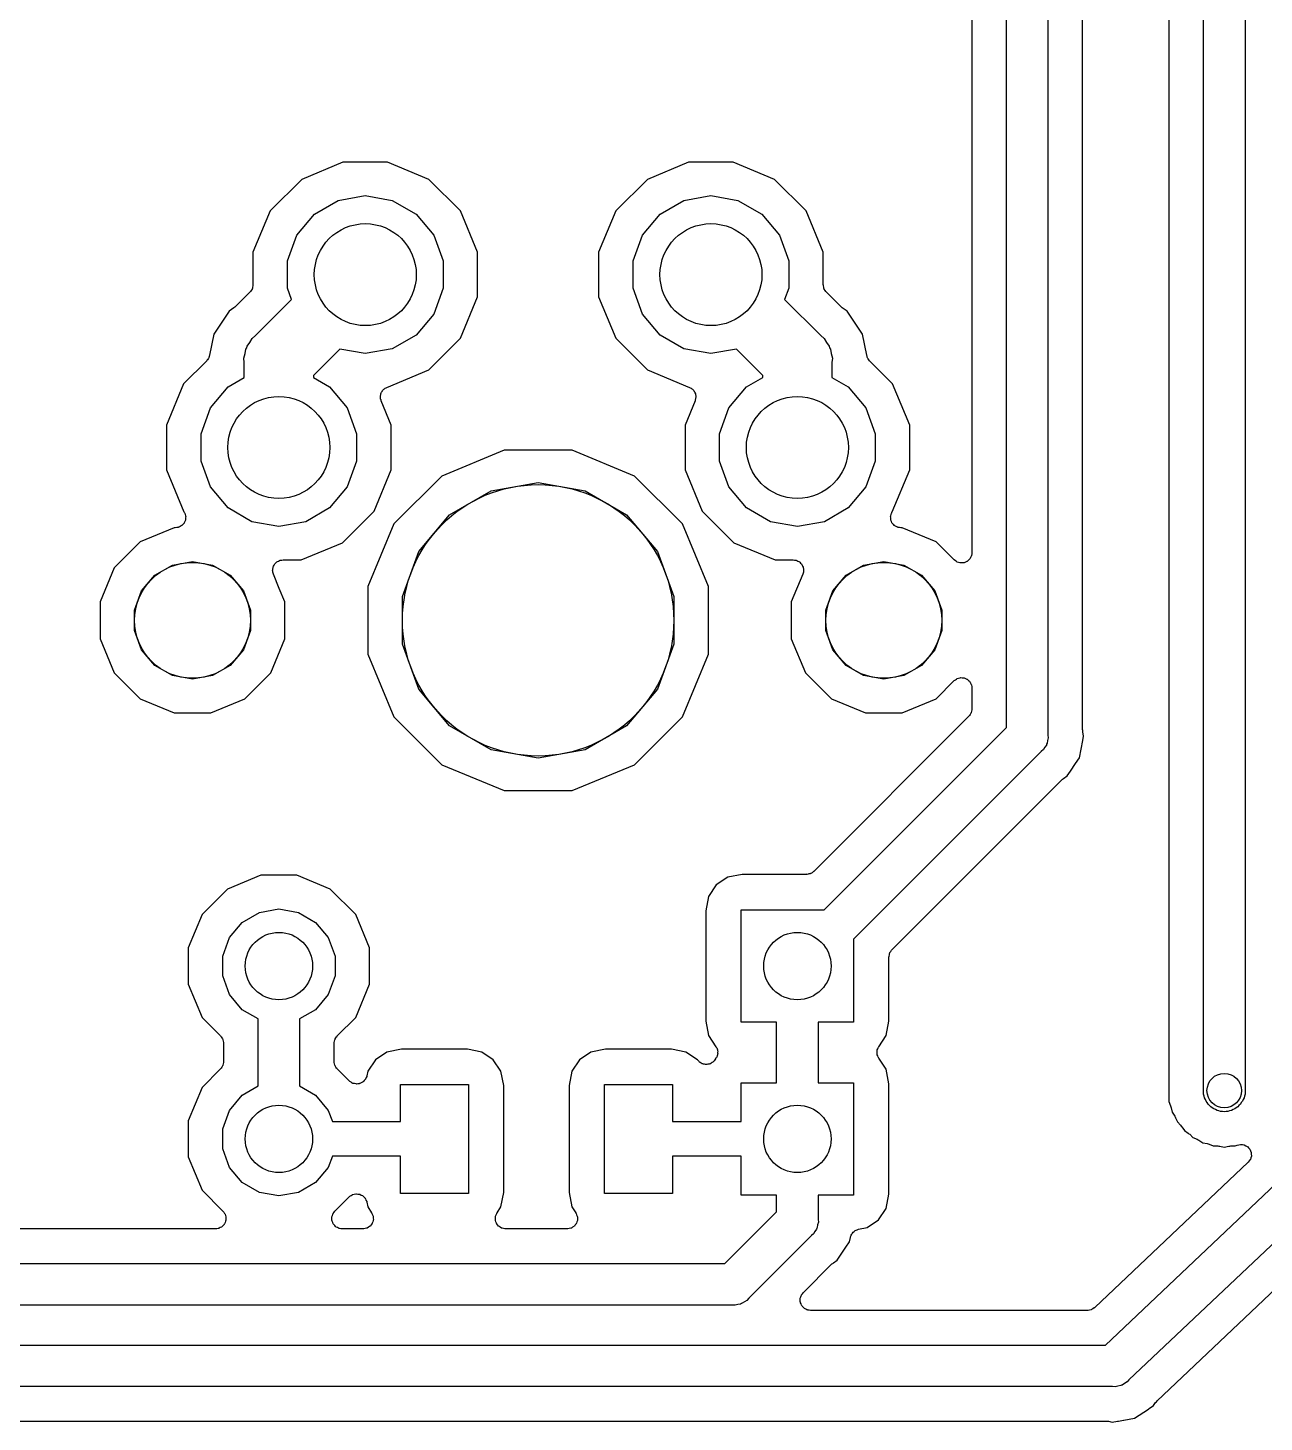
# Model space of a CAD drawing. Extents: x 24 to 196, y -189 to -31.
# Drawn here: x 141.09 to 159.26, y -151.81 to -131.32 of the extents above; entities that cross this region are included whole.
import ezdxf

# ---------------------------------------------------------------- set-up
doc = ezdxf.new("R2010")
doc.units = 0
doc.header["$MEASUREMENT"] = 0
doc.layers.add('BLACK', color=7, linetype='CONTINUOUS')

msp = doc.modelspace()

# ---------------------------------------------------------------- linework, layer by layer
at = {"layer": 'BLACK', "linetype": 'CONTINUOUS'}
for p, q in [((158.369, -146.885), (158.369, -59.1699)), ((157.861, -59.2517), (157.861, -146.747)), ((158.979, -59.2829), (158.979, -146.993)), ((156.083, -122.748), (156.083, -141.716)), ((156.591, -141.634), (156.591, -122.802)), ((155.473, -141.603), (155.473, -123.443)), ((154.965, -125.038), (154.965, -139.033)), ((145.722, -133.297), (145.115, -133.548)), ((146.378, -133.297), (145.722, -133.297)), ((146.985, -133.548), (146.378, -133.297)), ((150.802, -133.297), (150.195, -133.548)), ((151.458, -133.297), (150.802, -133.297)), ((152.065, -133.548), (151.458, -133.297)), ((145.115, -133.548), (144.65, -134.012)), ((147.45, -134.012), (146.985, -133.548)), ((150.195, -133.548), (149.73, -134.012)), ((152.53, -134.012), (152.065, -133.548)), ((145.653, -133.857), (146.05, -133.787)), ((146.05, -133.787), (146.447, -133.857)), ((150.733, -133.857), (151.13, -133.787)), ((151.13, -133.787), (151.527, -133.857)), ((145.304, -134.059), (145.653, -133.857)), ((146.447, -133.857), (146.796, -134.059)), ((150.384, -134.059), (150.733, -133.857)), ((151.527, -133.857), (151.876, -134.059)), ((144.65, -134.012), (144.399, -134.619)), ((145.045, -134.367), (145.304, -134.059)), ((146.796, -134.059), (147.055, -134.367)), ((147.701, -134.619), (147.45, -134.012)), ((149.73, -134.012), (149.479, -134.619)), ((150.125, -134.367), (150.384, -134.059)), ((151.876, -134.059), (152.135, -134.367)), ((152.781, -134.619), (152.53, -134.012)), ((144.907, -134.746), (145.045, -134.367)), ((147.055, -134.367), (147.193, -134.746)), ((149.987, -134.746), (150.125, -134.367)), ((152.135, -134.367), (152.273, -134.746)), ((144.399, -134.619), (144.399, -135.099)), ((144.907, -135.149), (144.907, -134.746)), ((147.193, -134.746), (147.193, -135.149)), ((147.701, -135.276), (147.701, -134.619)), ((149.479, -134.619), (149.479, -135.276)), ((149.987, -135.149), (149.987, -134.746)), ((152.273, -134.746), (152.273, -135.149)), ((152.781, -135.099), (152.781, -134.619)), ((144.354, -135.206), (144.143, -135.418)), ((144.358, -135.201), (144.354, -135.206)), ((144.363, -135.197), (144.358, -135.201)), ((144.373, -135.179), (144.363, -135.197)), ((144.385, -135.163), (144.373, -135.179)), ((144.386, -135.157), (144.385, -135.163)), ((144.39, -135.151), (144.386, -135.157)), ((144.393, -135.131), (144.39, -135.151)), ((144.398, -135.112), (144.393, -135.131)), ((144.399, -135.099), (144.398, -135.105)), ((144.398, -135.105), (144.398, -135.112)), ((144.967, -135.313), (144.907, -135.149)), ((147.193, -135.149), (147.055, -135.528)), ((150.125, -135.528), (149.987, -135.149)), ((152.273, -135.149), (152.213, -135.313)), ((152.782, -135.105), (152.781, -135.099)), ((152.782, -135.112), (152.782, -135.105)), ((152.787, -135.131), (152.782, -135.112)), ((152.79, -135.151), (152.787, -135.131)), ((152.794, -135.157), (152.79, -135.151)), ((152.795, -135.163), (152.794, -135.157)), ((152.807, -135.179), (152.795, -135.163)), ((152.817, -135.197), (152.807, -135.179)), ((152.822, -135.201), (152.817, -135.197)), ((152.826, -135.206), (152.822, -135.201)), ((153.037, -135.418), (152.826, -135.206)), ((144.131, -135.426), (144.12, -135.437)), ((144.143, -135.418), (144.131, -135.426)), ((144.436, -135.843), (144.967, -135.313)), ((147.45, -135.883), (147.701, -135.276)), ((149.479, -135.276), (149.73, -135.883)), ((152.213, -135.313), (152.744, -135.843)), ((153.049, -135.426), (153.037, -135.418)), ((153.06, -135.437), (153.049, -135.426)), ((144.048, -135.485), (143.823, -135.821)), ((144.12, -135.437), (144.048, -135.485)), ((147.055, -135.528), (146.796, -135.837)), ((150.384, -135.837), (150.125, -135.528)), ((153.132, -135.485), (153.06, -135.437)), ((153.357, -135.821), (153.132, -135.485)), ((143.823, -135.821), (143.761, -136.132)), ((153.419, -136.132), (153.357, -135.821)), ((144.284, -136.108), (144.295, -136.041)), ((144.295, -136.041), (144.307, -136.022)), ((144.307, -136.022), (144.312, -136)), ((144.312, -136), (144.351, -135.944)), ((144.351, -135.944), (144.385, -135.886)), ((144.385, -135.886), (144.436, -135.843)), ((146.447, -136.038), (146.05, -136.108)), ((146.796, -135.837), (146.447, -136.038)), ((146.985, -136.347), (147.45, -135.883)), ((149.73, -135.883), (150.195, -136.347)), ((150.733, -136.038), (150.384, -135.837)), ((151.13, -136.108), (150.733, -136.038)), ((152.744, -135.843), (152.795, -135.886)), ((152.795, -135.886), (152.829, -135.944)), ((152.829, -135.944), (152.868, -136)), ((152.868, -136), (152.873, -136.022)), ((152.873, -136.022), (152.885, -136.041)), ((152.885, -136.041), (152.896, -136.108)), ((143.719, -136.214), (143.38, -136.552)), ((143.728, -136.201), (143.719, -136.214)), ((143.729, -136.199), (143.728, -136.201)), ((143.728, -136.201), (143.728, -136.201)), ((143.741, -136.185), (143.729, -136.199)), ((143.744, -136.178), (143.741, -136.185)), ((143.749, -136.171), (143.744, -136.178)), ((143.752, -136.16), (143.749, -136.171)), ((143.755, -136.155), (143.752, -136.16)), ((143.756, -136.147), (143.755, -136.155)), ((143.76, -136.136), (143.756, -136.147)), ((143.761, -136.132), (143.76, -136.136)), ((144.266, -136.173), (144.284, -136.108)), ((144.272, -136.24), (144.266, -136.173)), ((144.272, -136.461), (144.272, -136.24)), ((145.674, -136.042), (145.288, -136.428)), ((146.05, -136.108), (145.674, -136.042)), ((151.506, -136.042), (151.13, -136.108)), ((151.892, -136.428), (151.506, -136.042)), ((152.896, -136.108), (152.914, -136.173)), ((152.914, -136.173), (152.908, -136.24)), ((152.908, -136.24), (152.908, -136.461)), ((153.42, -136.136), (153.419, -136.132)), ((153.424, -136.147), (153.42, -136.136)), ((153.425, -136.155), (153.424, -136.147)), ((153.428, -136.16), (153.425, -136.155)), ((153.431, -136.171), (153.428, -136.16)), ((153.436, -136.178), (153.431, -136.171)), ((153.439, -136.185), (153.436, -136.178)), ((153.451, -136.199), (153.439, -136.185)), ((153.452, -136.201), (153.451, -136.199)), ((153.461, -136.214), (153.452, -136.201)), ((153.452, -136.201), (153.452, -136.201)), ((153.8, -136.552), (153.461, -136.214)), ((145.288, -136.428), (145.288, -136.461)), ((146.366, -136.604), (146.985, -136.347)), ((150.195, -136.347), (150.814, -136.604)), ((151.892, -136.461), (151.892, -136.428)), ((143.38, -136.552), (143.129, -137.159)), ((143.775, -136.907), (144.034, -136.599)), ((144.034, -136.599), (144.272, -136.461)), ((145.288, -136.461), (145.526, -136.599)), ((145.526, -136.599), (145.785, -136.907)), ((146.297, -136.664), (146.303, -136.652)), ((146.303, -136.652), (146.313, -136.643)), ((146.313, -136.643), (146.321, -136.632)), ((146.321, -136.632), (146.333, -136.625)), ((146.333, -136.625), (146.342, -136.616)), ((146.342, -136.616), (146.355, -136.611)), ((146.355, -136.611), (146.366, -136.604)), ((150.814, -136.604), (150.825, -136.611)), ((150.825, -136.611), (150.838, -136.616)), ((150.838, -136.616), (150.847, -136.625)), ((150.847, -136.625), (150.859, -136.632)), ((150.859, -136.632), (150.867, -136.643)), ((150.867, -136.643), (150.877, -136.652)), ((150.877, -136.652), (150.883, -136.664)), ((151.395, -136.907), (151.654, -136.599)), ((151.654, -136.599), (151.892, -136.461)), ((152.908, -136.461), (153.146, -136.599)), ((153.146, -136.599), (153.405, -136.907)), ((154.051, -137.159), (153.8, -136.552)), ((146.272, -136.751), (146.274, -136.738)), ((146.275, -136.764), (146.272, -136.751)), ((146.273, -136.725), (146.277, -136.712)), ((146.274, -136.738), (146.273, -136.725)), ((146.275, -136.778), (146.275, -136.764)), ((146.281, -136.79), (146.275, -136.778)), ((146.277, -136.712), (146.279, -136.699)), ((146.279, -136.699), (146.285, -136.687)), ((146.283, -136.803), (146.281, -136.79)), ((146.431, -137.159), (146.283, -136.803)), ((146.285, -136.687), (146.289, -136.674)), ((146.289, -136.674), (146.297, -136.664)), ((150.897, -136.803), (150.749, -137.159)), ((150.883, -136.664), (150.891, -136.674)), ((150.891, -136.674), (150.895, -136.687)), ((150.895, -136.687), (150.901, -136.699)), ((150.899, -136.79), (150.897, -136.803)), ((150.905, -136.778), (150.899, -136.79)), ((150.901, -136.699), (150.903, -136.712)), ((150.903, -136.712), (150.907, -136.725)), ((150.908, -136.751), (150.905, -136.764)), ((150.905, -136.764), (150.905, -136.778)), ((150.907, -136.725), (150.906, -136.738)), ((150.906, -136.738), (150.908, -136.751)), ((143.637, -137.286), (143.775, -136.907)), ((145.785, -136.907), (145.923, -137.286)), ((151.257, -137.286), (151.395, -136.907)), ((153.405, -136.907), (153.543, -137.286)), ((143.129, -137.159), (143.129, -137.816)), ((146.431, -137.816), (146.431, -137.159)), ((150.749, -137.159), (150.749, -137.816)), ((154.051, -137.816), (154.051, -137.159)), ((143.637, -137.689), (143.637, -137.286)), ((145.923, -137.286), (145.923, -137.689)), ((151.257, -137.689), (151.257, -137.286)), ((153.543, -137.286), (153.543, -137.689)), ((148.092, -137.526), (147.173, -137.907)), ((149.088, -137.526), (148.092, -137.526)), ((150.007, -137.907), (149.088, -137.526)), ((143.129, -137.816), (143.385, -138.434)), ((143.775, -138.068), (143.637, -137.689)), ((145.923, -137.689), (145.785, -138.068)), ((146.18, -138.423), (146.431, -137.816)), ((150.749, -137.816), (151, -138.423)), ((151.395, -138.068), (151.257, -137.689)), ((153.543, -137.689), (153.405, -138.068)), ((153.795, -138.434), (154.051, -137.816)), ((144.034, -138.377), (143.775, -138.068)), ((145.785, -138.068), (145.526, -138.377)), ((147.173, -137.907), (146.469, -138.61)), ((147.898, -138.125), (148.59, -138.003)), ((148.59, -138.003), (149.282, -138.125)), ((150.711, -138.61), (150.007, -137.907)), ((151.654, -138.377), (151.395, -138.068)), ((153.405, -138.068), (153.146, -138.377)), ((147.289, -138.477), (147.898, -138.125)), ((149.282, -138.125), (149.891, -138.477)), ((143.385, -138.434), (143.39, -138.44)), ((143.39, -138.44), (143.393, -138.446)), ((143.393, -138.446), (143.396, -138.452)), ((143.396, -138.452), (143.402, -138.471)), ((143.402, -138.471), (143.408, -138.49)), ((143.408, -138.49), (143.408, -138.497)), ((143.408, -138.497), (143.41, -138.503)), ((144.383, -138.578), (144.034, -138.377)), ((145.526, -138.377), (145.177, -138.578)), ((145.715, -138.887), (146.18, -138.423)), ((146.837, -139.015), (147.289, -138.477)), ((149.891, -138.477), (150.343, -139.015)), ((151, -138.423), (151.465, -138.887)), ((152.003, -138.578), (151.654, -138.377)), ((153.146, -138.377), (152.797, -138.578)), ((153.77, -138.503), (153.772, -138.497)), ((153.772, -138.49), (153.778, -138.471)), ((153.772, -138.497), (153.772, -138.49)), ((153.778, -138.471), (153.784, -138.452)), ((153.784, -138.452), (153.787, -138.446)), ((153.787, -138.446), (153.79, -138.44)), ((153.79, -138.44), (153.795, -138.434)), ((143.24, -138.669), (142.74, -138.876)), ((143.258, -138.669), (143.24, -138.669)), ((143.278, -138.665), (143.258, -138.669)), ((143.298, -138.664), (143.278, -138.665)), ((143.304, -138.661), (143.298, -138.664)), ((143.31, -138.66), (143.304, -138.661)), ((143.328, -138.65), (143.31, -138.66)), ((143.346, -138.641), (143.328, -138.65)), ((143.35, -138.636), (143.346, -138.641)), ((143.356, -138.633), (143.35, -138.636)), ((143.369, -138.618), (143.356, -138.633)), ((143.383, -138.604), (143.369, -138.618)), ((143.386, -138.598), (143.383, -138.604)), ((143.39, -138.593), (143.386, -138.598)), ((143.397, -138.574), (143.39, -138.593)), ((143.406, -138.556), (143.397, -138.574)), ((143.408, -138.543), (143.406, -138.549)), ((143.406, -138.549), (143.406, -138.556)), ((143.41, -138.503), (143.408, -138.523)), ((143.408, -138.523), (143.408, -138.543)), ((144.78, -138.648), (144.383, -138.578)), ((145.177, -138.578), (144.78, -138.648)), ((146.469, -138.61), (146.088, -139.53)), ((151.092, -139.53), (150.711, -138.61)), ((152.4, -138.648), (152.003, -138.578)), ((152.797, -138.578), (152.4, -138.648)), ((153.772, -138.523), (153.77, -138.503)), ((153.772, -138.543), (153.772, -138.523)), ((153.774, -138.549), (153.772, -138.543)), ((153.774, -138.556), (153.774, -138.549)), ((153.783, -138.574), (153.774, -138.556)), ((153.79, -138.593), (153.783, -138.574)), ((153.794, -138.598), (153.79, -138.593)), ((153.797, -138.604), (153.794, -138.598)), ((153.811, -138.618), (153.797, -138.604)), ((153.824, -138.633), (153.811, -138.618)), ((153.83, -138.636), (153.824, -138.633)), ((153.834, -138.641), (153.83, -138.636)), ((153.852, -138.65), (153.834, -138.641)), ((153.87, -138.66), (153.852, -138.65)), ((153.876, -138.661), (153.87, -138.66)), ((153.882, -138.664), (153.876, -138.661)), ((153.902, -138.665), (153.882, -138.664)), ((153.922, -138.669), (153.902, -138.665)), ((153.94, -138.669), (153.922, -138.669)), ((154.44, -138.876), (153.94, -138.669)), ((142.74, -138.876), (142.358, -139.258)), ((145.108, -139.139), (145.715, -138.887)), ((151.465, -138.887), (152.072, -139.139)), ((154.705, -139.141), (154.44, -138.876)), ((146.596, -139.676), (146.837, -139.015)), ((150.343, -139.015), (150.584, -139.676)), ((154.946, -139.103), (154.938, -139.121)), ((154.956, -139.085), (154.946, -139.103)), ((154.957, -139.079), (154.956, -139.085)), ((154.96, -139.073), (154.957, -139.079)), ((154.962, -139.053), (154.96, -139.073)), ((154.965, -139.033), (154.962, -139.053)), ((142.358, -139.258), (142.151, -139.757)), ((142.955, -139.366), (143.214, -139.216)), ((143.214, -139.216), (143.51, -139.164)), ((143.51, -139.164), (143.806, -139.216)), ((143.806, -139.216), (144.065, -139.366)), ((144.688, -139.298), (144.691, -139.281)), ((144.691, -139.307), (144.688, -139.298)), ((144.691, -139.265), (144.694, -139.255)), ((144.691, -139.281), (144.691, -139.265)), ((144.691, -139.318), (144.691, -139.307)), ((144.696, -139.333), (144.691, -139.318)), ((144.694, -139.255), (144.695, -139.245)), ((144.695, -139.245), (144.703, -139.23)), ((144.703, -139.23), (144.709, -139.215)), ((144.709, -139.215), (144.715, -139.207)), ((144.715, -139.207), (144.72, -139.198)), ((144.72, -139.198), (144.732, -139.187)), ((144.732, -139.187), (144.743, -139.174)), ((144.743, -139.174), (144.751, -139.169)), ((144.751, -139.169), (144.759, -139.163)), ((144.759, -139.163), (144.774, -139.156)), ((144.774, -139.156), (144.789, -139.148)), ((144.789, -139.148), (144.798, -139.146)), ((144.798, -139.146), (144.808, -139.142)), ((144.808, -139.142), (144.824, -139.142)), ((144.824, -139.142), (144.841, -139.139)), ((144.841, -139.139), (145.108, -139.139)), ((152.072, -139.139), (152.339, -139.139)), ((152.339, -139.139), (152.356, -139.142)), ((152.356, -139.142), (152.372, -139.142)), ((152.372, -139.142), (152.382, -139.146)), ((152.382, -139.146), (152.391, -139.148)), ((152.391, -139.148), (152.406, -139.156)), ((152.406, -139.156), (152.421, -139.163)), ((152.421, -139.163), (152.429, -139.169)), ((152.429, -139.169), (152.437, -139.174)), ((152.437, -139.174), (152.448, -139.187)), ((152.448, -139.187), (152.46, -139.198)), ((152.46, -139.198), (152.465, -139.207)), ((152.465, -139.207), (152.471, -139.215)), ((152.471, -139.215), (152.477, -139.23)), ((152.477, -139.23), (152.485, -139.245)), ((152.489, -139.318), (152.484, -139.333)), ((152.485, -139.245), (152.486, -139.255)), ((152.486, -139.255), (152.489, -139.265)), ((152.489, -139.265), (152.489, -139.281)), ((152.489, -139.281), (152.492, -139.298)), ((152.492, -139.298), (152.489, -139.307)), ((152.489, -139.307), (152.489, -139.318)), ((153.115, -139.366), (153.374, -139.216)), ((153.374, -139.216), (153.67, -139.164)), ((153.67, -139.164), (153.966, -139.216)), ((153.966, -139.216), (154.225, -139.366)), ((154.722, -139.153), (154.705, -139.141)), ((154.737, -139.165), (154.722, -139.153)), ((154.743, -139.168), (154.737, -139.165)), ((154.749, -139.171), (154.743, -139.168)), ((154.768, -139.177), (154.749, -139.171)), ((154.787, -139.183), (154.768, -139.177)), ((154.793, -139.183), (154.787, -139.183)), ((154.8, -139.185), (154.793, -139.183)), ((154.82, -139.183), (154.8, -139.185)), ((154.839, -139.183), (154.82, -139.183)), ((154.846, -139.181), (154.839, -139.183)), ((154.852, -139.181), (154.846, -139.181)), ((154.87, -139.172), (154.852, -139.181)), ((154.889, -139.165), (154.87, -139.172)), ((154.894, -139.161), (154.889, -139.165)), ((154.9, -139.158), (154.894, -139.161)), ((154.914, -139.144), (154.9, -139.158)), ((154.93, -139.131), (154.914, -139.144)), ((154.933, -139.126), (154.93, -139.131)), ((154.938, -139.121), (154.933, -139.126)), ((142.762, -139.596), (142.955, -139.366)), ((144.065, -139.366), (144.258, -139.596)), ((144.7, -139.349), (144.696, -139.333)), ((144.786, -139.558), (144.7, -139.349)), ((152.48, -139.349), (152.311, -139.757)), ((152.484, -139.333), (152.48, -139.349)), ((152.922, -139.596), (153.115, -139.366)), ((154.225, -139.366), (154.418, -139.596)), ((142.659, -139.878), (142.762, -139.596)), ((144.258, -139.596), (144.361, -139.878)), ((144.869, -139.757), (144.786, -139.558)), ((146.088, -139.53), (146.088, -140.525)), ((146.596, -140.379), (146.596, -139.676)), ((150.584, -139.676), (150.584, -140.379)), ((151.092, -140.525), (151.092, -139.53)), ((152.819, -139.878), (152.922, -139.596)), ((154.418, -139.596), (154.521, -139.878)), ((142.151, -139.757), (142.151, -140.298)), ((142.659, -140.178), (142.659, -139.878)), ((144.361, -139.878), (144.361, -140.178)), ((144.869, -140.298), (144.869, -139.757)), ((152.311, -139.757), (152.311, -140.298)), ((152.819, -140.178), (152.819, -139.878)), ((154.521, -139.878), (154.521, -140.178)), ((142.151, -140.298), (142.358, -140.797)), ((142.762, -140.46), (142.659, -140.178)), ((144.361, -140.178), (144.258, -140.46)), ((144.662, -140.797), (144.869, -140.298)), ((152.311, -140.298), (152.518, -140.797)), ((152.922, -140.46), (152.819, -140.178)), ((154.521, -140.178), (154.418, -140.46)), ((142.955, -140.69), (142.762, -140.46)), ((144.258, -140.46), (144.065, -140.69)), ((146.088, -140.525), (146.469, -141.445)), ((146.837, -141.04), (146.596, -140.379)), ((150.584, -140.379), (150.343, -141.04)), ((150.711, -141.445), (151.092, -140.525)), ((153.115, -140.69), (152.922, -140.46)), ((154.418, -140.46), (154.225, -140.69)), ((143.214, -140.84), (142.955, -140.69)), ((144.065, -140.69), (143.806, -140.84)), ((153.374, -140.84), (153.115, -140.69)), ((154.225, -140.69), (153.966, -140.84)), ((142.358, -140.797), (142.74, -141.18)), ((143.51, -140.892), (143.214, -140.84)), ((143.806, -140.84), (143.51, -140.892)), ((144.28, -141.18), (144.662, -140.797)), ((152.518, -140.797), (152.9, -141.18)), ((153.67, -140.892), (153.374, -140.84)), ((153.966, -140.84), (153.67, -140.892)), ((154.44, -141.18), (154.705, -140.914)), ((154.705, -140.914), (154.722, -140.903)), ((154.722, -140.903), (154.737, -140.89)), ((154.737, -140.89), (154.743, -140.888)), ((154.743, -140.888), (154.749, -140.884)), ((154.749, -140.884), (154.768, -140.879)), ((154.768, -140.879), (154.787, -140.872)), ((154.787, -140.872), (154.793, -140.872)), ((154.793, -140.872), (154.8, -140.87)), ((154.8, -140.87), (154.82, -140.872)), ((154.82, -140.872), (154.839, -140.872)), ((154.839, -140.872), (154.846, -140.874)), ((154.846, -140.874), (154.852, -140.875)), ((154.852, -140.875), (154.87, -140.883)), ((154.87, -140.883), (154.889, -140.89)), ((154.889, -140.89), (154.894, -140.894)), ((154.894, -140.894), (154.9, -140.897)), ((154.9, -140.897), (154.914, -140.911)), ((154.914, -140.911), (154.93, -140.924)), ((154.93, -140.924), (154.933, -140.93)), ((154.933, -140.93), (154.938, -140.935)), ((154.938, -140.935), (154.946, -140.953)), ((154.946, -140.953), (154.956, -140.97)), ((147.289, -141.579), (146.837, -141.04)), ((150.343, -141.04), (149.891, -141.579)), ((154.956, -140.97), (154.957, -140.976)), ((154.957, -140.976), (154.96, -140.983)), ((154.96, -140.983), (154.962, -141.002)), ((154.962, -141.002), (154.965, -141.022)), ((154.965, -141.022), (154.965, -141.33)), ((142.74, -141.18), (143.24, -141.387)), ((143.78, -141.387), (144.28, -141.18)), ((152.9, -141.18), (153.4, -141.387)), ((153.94, -141.387), (154.44, -141.18)), ((154.96, -141.362), (154.956, -141.382)), ((154.965, -141.343), (154.96, -141.362)), ((154.965, -141.33), (154.964, -141.336)), ((154.964, -141.336), (154.965, -141.343)), ((143.24, -141.387), (143.78, -141.387)), ((146.469, -141.445), (147.173, -142.149)), ((150.007, -142.149), (150.711, -141.445)), ((154.921, -141.437), (152.642, -143.717)), ((153.4, -141.387), (153.94, -141.387)), ((154.925, -141.432), (154.921, -141.437)), ((154.93, -141.428), (154.925, -141.432)), ((154.94, -141.41), (154.93, -141.428)), ((154.951, -141.394), (154.94, -141.41)), ((154.953, -141.388), (154.951, -141.394)), ((154.956, -141.382), (154.953, -141.388)), ((147.898, -141.93), (147.289, -141.579)), ((149.891, -141.579), (149.282, -141.93)), ((152.794, -144.282), (155.473, -141.603)), ((156.087, -141.756), (156.076, -141.795)), ((156.083, -141.716), (156.087, -141.756)), ((156.594, -141.649), (156.591, -141.634)), ((156.594, -141.664), (156.594, -141.649)), ((156.607, -141.729), (156.594, -141.664)), ((156.594, -141.795), (156.607, -141.729)), ((148.59, -142.052), (147.898, -141.93)), ((149.282, -141.93), (148.59, -142.052)), ((155.984, -141.954), (153.225, -144.713)), ((156.015, -141.928), (155.984, -141.954)), ((156.036, -141.893), (156.015, -141.928)), ((156.059, -141.86), (156.036, -141.893)), ((156.062, -141.847), (156.059, -141.86)), ((156.069, -141.835), (156.062, -141.847)), ((156.076, -141.795), (156.069, -141.835)), ((156.544, -142.047), (156.594, -141.795)), ((156.594, -141.795), (156.594, -141.795)), ((147.173, -142.149), (148.092, -142.53)), ((149.088, -142.53), (150.007, -142.149)), ((156.412, -142.245), (156.486, -142.133)), ((156.486, -142.133), (156.544, -142.047)), ((153.791, -144.866), (156.286, -142.371)), ((156.286, -142.371), (156.298, -142.363)), ((156.298, -142.363), (156.309, -142.352)), ((156.309, -142.352), (156.364, -142.315)), ((156.364, -142.315), (156.412, -142.245)), ((156.412, -142.245), (156.412, -142.245)), ((148.092, -142.53), (149.088, -142.53)), ((144.515, -143.774), (144.025, -143.977)), ((145.045, -143.774), (144.515, -143.774)), ((145.535, -143.977), (145.045, -143.774)), ((151.376, -143.804), (151.208, -143.916)), ((151.59, -143.761), (151.376, -143.804)), ((152.534, -143.761), (151.59, -143.761)), ((152.54, -143.76), (152.534, -143.761)), ((152.547, -143.761), (152.54, -143.76)), ((152.566, -143.755), (152.547, -143.761)), ((152.586, -143.752), (152.566, -143.755)), ((152.592, -143.749), (152.586, -143.752)), ((152.598, -143.747), (152.592, -143.749)), ((152.615, -143.736), (152.598, -143.747)), ((152.632, -143.726), (152.615, -143.736)), ((152.636, -143.72), (152.632, -143.726)), ((152.642, -143.717), (152.636, -143.72)), ((144.025, -143.977), (143.65, -144.352)), ((145.91, -144.352), (145.535, -143.977)), ((151.208, -143.916), (151.096, -144.084)), ((151.096, -144.084), (151.054, -144.297)), ((143.65, -144.352), (143.446, -144.842)), ((144.241, -144.466), (144.493, -144.32)), ((144.493, -144.32), (144.78, -144.269)), ((144.78, -144.269), (145.067, -144.32)), ((145.067, -144.32), (145.319, -144.466)), ((146.113, -144.842), (145.91, -144.352)), ((151.054, -144.297), (151.054, -145.918)), ((151.575, -145.933), (151.575, -144.282)), ((151.575, -144.282), (152.794, -144.282)), ((144.054, -144.689), (144.241, -144.466)), ((145.319, -144.466), (145.506, -144.689)), ((143.446, -144.842), (143.446, -145.373)), ((143.954, -144.962), (144.054, -144.689)), ((145.506, -144.689), (145.606, -144.962)), ((146.113, -145.373), (146.113, -144.842)), ((153.225, -144.713), (153.225, -145.933)), ((143.954, -145.253), (143.954, -144.962)), ((145.606, -144.962), (145.606, -145.253)), ((153.746, -144.974), (153.748, -144.967)), ((153.746, -145.918), (153.746, -144.974)), ((153.747, -144.961), (153.752, -144.941)), ((153.748, -144.967), (153.747, -144.961)), ((153.752, -144.941), (153.756, -144.922)), ((153.756, -144.922), (153.759, -144.916)), ((153.759, -144.916), (153.761, -144.909)), ((153.761, -144.909), (153.772, -144.893)), ((153.772, -144.893), (153.782, -144.876)), ((153.782, -144.876), (153.787, -144.872)), ((153.787, -144.872), (153.791, -144.866)), ((144.054, -145.527), (143.954, -145.253)), ((145.606, -145.253), (145.506, -145.527)), ((143.446, -145.373), (143.65, -145.863)), ((145.91, -145.863), (146.113, -145.373)), ((144.241, -145.75), (144.054, -145.527)), ((145.506, -145.527), (145.319, -145.75)), ((143.65, -145.863), (143.923, -146.136)), ((144.475, -145.885), (144.241, -145.75)), ((145.319, -145.75), (145.085, -145.885)), ((145.637, -146.136), (145.91, -145.863)), ((144.475, -146.87), (144.475, -145.885)), ((145.085, -145.885), (145.085, -146.87)), ((151.054, -145.918), (151.096, -146.131)), ((152.095, -145.933), (151.575, -145.933)), ((152.095, -146.822), (152.095, -145.933)), ((153.225, -145.933), (152.705, -145.933)), ((152.705, -145.933), (152.705, -146.822)), ((153.704, -146.131), (153.746, -145.918)), ((143.923, -146.136), (143.926, -146.142)), ((143.926, -146.142), (143.932, -146.146)), ((143.932, -146.146), (143.942, -146.163)), ((143.942, -146.163), (143.953, -146.179)), ((143.953, -146.179), (143.955, -146.186)), ((143.955, -146.186), (143.958, -146.192)), ((143.958, -146.192), (143.961, -146.211)), ((143.961, -146.211), (143.967, -146.231)), ((143.967, -146.231), (143.966, -146.237)), ((143.966, -146.237), (143.967, -146.244)), ((143.967, -146.244), (143.967, -146.511)), ((145.593, -146.231), (145.599, -146.211)), ((145.594, -146.237), (145.593, -146.231)), ((145.593, -146.244), (145.594, -146.237)), ((145.593, -146.511), (145.593, -146.244)), ((145.599, -146.211), (145.602, -146.192)), ((145.602, -146.192), (145.605, -146.186)), ((145.605, -146.186), (145.607, -146.179)), ((145.607, -146.179), (145.618, -146.163)), ((145.618, -146.163), (145.628, -146.146)), ((145.628, -146.146), (145.634, -146.142)), ((145.634, -146.142), (145.637, -146.136)), ((151.096, -146.131), (151.204, -146.293)), ((153.596, -146.293), (153.704, -146.131)), ((156.928, -150.677), (161.698, -146.163)), ((146.198, -146.484), (146.086, -146.652)), ((146.366, -146.372), (146.198, -146.484)), ((146.58, -146.329), (146.366, -146.372)), ((147.55, -146.329), (146.58, -146.329)), ((147.763, -146.372), (147.55, -146.329)), ((147.931, -146.484), (147.763, -146.372)), ((148.043, -146.652), (147.931, -146.484)), ((149.198, -146.484), (149.086, -146.652)), ((149.366, -146.372), (149.198, -146.484)), ((149.58, -146.329), (149.366, -146.372)), ((150.55, -146.329), (149.58, -146.329)), ((150.763, -146.372), (150.55, -146.329)), ((150.931, -146.484), (150.763, -146.372)), ((150.933, -146.488), (150.931, -146.484)), ((150.945, -146.5), (150.933, -146.488)), ((151.187, -146.488), (151.175, -146.5)), ((151.204, -146.462), (151.187, -146.488)), ((151.204, -146.293), (151.208, -146.302)), ((151.208, -146.453), (151.204, -146.462)), ((151.208, -146.302), (151.214, -146.31)), ((151.214, -146.445), (151.208, -146.453)), ((151.214, -146.31), (151.219, -146.326)), ((151.219, -146.429), (151.214, -146.445)), ((151.219, -146.326), (151.225, -146.341)), ((151.225, -146.414), (151.219, -146.429)), ((151.225, -146.341), (151.226, -146.351)), ((151.226, -146.404), (151.225, -146.414)), ((151.226, -146.351), (151.229, -146.361)), ((151.229, -146.394), (151.226, -146.404)), ((151.229, -146.361), (151.228, -146.378)), ((151.228, -146.378), (151.229, -146.394)), ((153.571, -146.361), (153.574, -146.351)), ((153.572, -146.378), (153.571, -146.361)), ((153.571, -146.394), (153.572, -146.378)), ((153.574, -146.404), (153.571, -146.394)), ((153.574, -146.351), (153.575, -146.341)), ((153.575, -146.414), (153.574, -146.404)), ((153.575, -146.341), (153.581, -146.326)), ((153.581, -146.429), (153.575, -146.414)), ((153.581, -146.326), (153.586, -146.31)), ((153.586, -146.445), (153.581, -146.429)), ((153.586, -146.31), (153.592, -146.302)), ((153.592, -146.453), (153.586, -146.445)), ((153.592, -146.302), (153.596, -146.293)), ((153.596, -146.462), (153.592, -146.453)), ((153.704, -146.624), (153.596, -146.462)), ((143.923, -146.619), (143.65, -146.892)), ((143.926, -146.614), (143.923, -146.619)), ((143.932, -146.609), (143.926, -146.614)), ((143.941, -146.592), (143.932, -146.609)), ((143.953, -146.576), (143.941, -146.592)), ((143.955, -146.569), (143.953, -146.576)), ((143.958, -146.564), (143.955, -146.569)), ((143.961, -146.544), (143.958, -146.564)), ((143.967, -146.525), (143.961, -146.544)), ((143.967, -146.511), (143.966, -146.518)), ((143.966, -146.518), (143.967, -146.525)), ((145.594, -146.518), (145.593, -146.511)), ((145.593, -146.525), (145.594, -146.518)), ((145.599, -146.544), (145.593, -146.525)), ((145.602, -146.564), (145.599, -146.544)), ((145.605, -146.569), (145.602, -146.564)), ((145.607, -146.576), (145.605, -146.569)), ((145.618, -146.592), (145.607, -146.576)), ((145.628, -146.609), (145.618, -146.592)), ((145.634, -146.614), (145.628, -146.609)), ((145.637, -146.619), (145.634, -146.614)), ((145.815, -146.797), (145.637, -146.619)), ((146.086, -146.652), (146.073, -146.719)), ((148.086, -146.865), (148.043, -146.652)), ((149.086, -146.652), (149.044, -146.865)), ((150.955, -146.513), (150.945, -146.5)), ((150.963, -146.519), (150.955, -146.513)), ((150.97, -146.526), (150.963, -146.519)), ((150.985, -146.533), (150.97, -146.526)), ((150.999, -146.543), (150.985, -146.533)), ((151.009, -146.545), (150.999, -146.543)), ((151.018, -146.55), (151.009, -146.545)), ((151.034, -146.551), (151.018, -146.55)), ((151.05, -146.555), (151.034, -146.551)), ((151.06, -146.554), (151.05, -146.555)), ((151.07, -146.555), (151.06, -146.554)), ((151.086, -146.551), (151.07, -146.555)), ((151.103, -146.55), (151.086, -146.551)), ((151.112, -146.545), (151.103, -146.55)), ((151.122, -146.543), (151.112, -146.545)), ((151.135, -146.533), (151.122, -146.543)), ((151.15, -146.526), (151.135, -146.533)), ((151.157, -146.519), (151.15, -146.526)), ((151.166, -146.513), (151.157, -146.519)), ((151.175, -146.5), (151.166, -146.513)), ((153.746, -146.837), (153.704, -146.624)), ((162.041, -146.677), (157.271, -151.191)), ((143.65, -146.892), (143.446, -147.382)), ((144.241, -147.006), (144.475, -146.87)), ((145.085, -146.87), (145.319, -147.006)), ((145.82, -146.8), (145.815, -146.797)), ((145.823, -146.804), (145.82, -146.8)), ((145.841, -146.815), (145.823, -146.804)), ((145.859, -146.828), (145.841, -146.815)), ((145.864, -146.829), (145.859, -146.828)), ((145.868, -146.832), (145.864, -146.829)), ((145.889, -146.836), (145.868, -146.832)), ((145.91, -146.841), (145.889, -146.836)), ((145.915, -146.841), (145.91, -146.841)), ((145.92, -146.842), (145.915, -146.841)), ((145.941, -146.839), (145.92, -146.842)), ((145.963, -146.837), (145.941, -146.839)), ((145.967, -146.835), (145.963, -146.837)), ((145.972, -146.834), (145.967, -146.835)), ((145.991, -146.823), (145.972, -146.834)), ((146.011, -146.814), (145.991, -146.823)), ((146.014, -146.811), (146.011, -146.814)), ((146.019, -146.808), (146.014, -146.811)), ((146.033, -146.792), (146.019, -146.808)), ((146.048, -146.777), (146.033, -146.792)), ((146.05, -146.772), (146.048, -146.777)), ((146.054, -146.769), (146.05, -146.772)), ((146.061, -146.748), (146.054, -146.769)), ((146.07, -146.729), (146.061, -146.748)), ((146.071, -146.724), (146.07, -146.729)), ((146.073, -146.719), (146.071, -146.724)), ((146.565, -147.394), (146.565, -146.85)), ((146.565, -146.85), (147.565, -146.85)), ((147.565, -146.85), (147.565, -148.45)), ((148.086, -148.435), (148.086, -146.865)), ((149.044, -146.865), (149.044, -148.435)), ((149.565, -148.45), (149.565, -146.85)), ((149.565, -146.85), (150.565, -146.85)), ((150.565, -146.85), (150.565, -147.394)), ((151.575, -147.394), (151.575, -146.822)), ((151.575, -146.822), (152.095, -146.822)), ((152.705, -146.822), (153.225, -146.822)), ((153.225, -146.822), (153.225, -148.473)), ((153.746, -148.458), (153.746, -146.837)), ((157.861, -146.747), (157.861, -147.101)), ((158.369, -146.993), (158.369, -146.885)), ((144.054, -147.229), (144.241, -147.006)), ((145.319, -147.006), (145.506, -147.229)), ((157.861, -147.101), (157.886, -147.162)), ((158.378, -147.018), (158.369, -146.993)), ((158.383, -147.045), (158.378, -147.018)), ((158.397, -147.068), (158.383, -147.045)), ((158.406, -147.094), (158.397, -147.068)), ((158.423, -147.114), (158.406, -147.094)), ((158.942, -147.094), (158.924, -147.114)), ((158.951, -147.068), (158.942, -147.094)), ((158.965, -147.045), (158.951, -147.068)), ((158.969, -147.018), (158.965, -147.045)), ((158.979, -146.993), (158.969, -147.018)), ((143.954, -147.502), (144.054, -147.229)), ((145.506, -147.229), (145.566, -147.394)), ((157.687, -151.497), (162.199, -147.227)), ((157.886, -147.162), (157.89, -147.177)), ((157.89, -147.177), (157.895, -147.191)), ((157.895, -147.191), (157.908, -147.256)), ((157.908, -147.256), (157.945, -147.312)), ((158.437, -147.138), (158.423, -147.114)), ((158.457, -147.155), (158.437, -147.138)), ((158.475, -147.176), (158.457, -147.155)), ((158.498, -147.19), (158.475, -147.176)), ((158.519, -147.207), (158.498, -147.19)), ((158.544, -147.216), (158.519, -147.207)), ((158.568, -147.23), (158.544, -147.216)), ((158.595, -147.235), (158.568, -147.23)), ((158.62, -147.244), (158.595, -147.235)), ((158.647, -147.244), (158.62, -147.244)), ((158.674, -147.249), (158.647, -147.244)), ((158.7, -147.244), (158.674, -147.249)), ((158.728, -147.244), (158.7, -147.244)), ((158.753, -147.235), (158.728, -147.244)), ((158.78, -147.23), (158.753, -147.235)), ((158.803, -147.216), (158.78, -147.23)), ((158.829, -147.207), (158.803, -147.216)), ((158.849, -147.19), (158.829, -147.207)), ((158.873, -147.176), (158.849, -147.19)), ((158.89, -147.155), (158.873, -147.176)), ((158.911, -147.138), (158.89, -147.155)), ((158.924, -147.114), (158.911, -147.138)), ((143.446, -147.382), (143.446, -147.913)), ((143.954, -147.793), (143.954, -147.502)), ((145.566, -147.394), (146.565, -147.394)), ((150.565, -147.394), (151.575, -147.394)), ((157.945, -147.312), (157.951, -147.325)), ((157.951, -147.325), (157.959, -147.338)), ((157.959, -147.338), (157.985, -147.399)), ((157.985, -147.399), (158.032, -147.447)), ((158.032, -147.447), (158.04, -147.459)), ((158.04, -147.459), (158.051, -147.47)), ((158.051, -147.47), (158.088, -147.525)), ((158.088, -147.525), (158.143, -147.562)), ((158.143, -147.562), (158.154, -147.572)), ((158.154, -147.572), (158.166, -147.581)), ((158.166, -147.581), (158.213, -147.628)), ((158.213, -147.628), (158.275, -147.654)), ((158.275, -147.654), (158.288, -147.662)), ((158.288, -147.662), (158.301, -147.668)), ((158.301, -147.668), (158.357, -147.705)), ((158.357, -147.705), (158.422, -147.718)), ((158.422, -147.718), (158.436, -147.723)), ((143.446, -147.913), (143.65, -148.403)), ((144.054, -148.067), (143.954, -147.793)), ((145.566, -147.902), (145.506, -148.067)), ((146.565, -147.902), (145.566, -147.902)), ((146.565, -148.45), (146.565, -147.902)), ((151.575, -147.902), (150.565, -147.902)), ((150.565, -147.902), (150.565, -148.45)), ((151.575, -148.473), (151.575, -147.902)), ((158.436, -147.723), (158.451, -147.726)), ((158.451, -147.726), (158.512, -147.752)), ((158.512, -147.752), (158.579, -147.752)), ((158.579, -147.752), (158.593, -147.754)), ((158.593, -147.754), (158.608, -147.755)), ((158.608, -147.755), (158.674, -147.768)), ((158.674, -147.768), (158.739, -147.755)), ((158.739, -147.755), (158.754, -147.754)), ((158.754, -147.754), (158.769, -147.752)), ((158.769, -147.752), (158.835, -147.752)), ((158.835, -147.752), (158.863, -147.74)), ((158.863, -147.74), (158.887, -147.735)), ((158.887, -147.735), (158.912, -147.729)), ((158.912, -147.729), (158.913, -147.729)), ((158.913, -147.729), (158.914, -147.729)), ((158.914, -147.729), (158.94, -147.732)), ((158.94, -147.732), (158.965, -147.735)), ((158.965, -147.735), (158.966, -147.736)), ((158.966, -147.736), (158.967, -147.736)), ((158.967, -147.736), (158.989, -147.748)), ((158.989, -147.748), (159.012, -147.759)), ((159.012, -147.759), (159.013, -147.76)), ((159.013, -147.76), (159.014, -147.76)), ((159.014, -147.76), (159.031, -147.779)), ((159.031, -147.779), (159.048, -147.797)), ((159.048, -147.797), (159.049, -147.798)), ((159.049, -147.798), (159.05, -147.799)), ((159.05, -147.799), (159.059, -147.823)), ((159.059, -147.823), (159.069, -147.846)), ((159.072, -147.901), (159.065, -147.925)), ((159.069, -147.846), (159.069, -147.847)), ((159.069, -147.847), (159.07, -147.848)), ((159.07, -147.848), (159.071, -147.874)), ((159.071, -147.874), (159.073, -147.899)), ((159.073, -147.899), (159.072, -147.9)), ((159.072, -147.9), (159.072, -147.901)), ((144.241, -148.29), (144.054, -148.067)), ((145.506, -148.067), (145.319, -148.29)), ((159.026, -147.992), (156.77, -150.127)), ((159.041, -147.972), (159.026, -147.992)), ((159.056, -147.952), (159.041, -147.972)), ((159.057, -147.95), (159.056, -147.952)), ((159.065, -147.925), (159.057, -147.949)), ((159.057, -147.949), (159.057, -147.95)), ((144.493, -148.435), (144.241, -148.29)), ((145.319, -148.29), (145.067, -148.435)), ((143.65, -148.403), (143.957, -148.711)), ((144.78, -148.486), (144.493, -148.435)), ((145.067, -148.435), (144.78, -148.486)), ((145.603, -148.711), (145.815, -148.499)), ((145.815, -148.499), (145.819, -148.496)), ((145.819, -148.496), (145.822, -148.492)), ((145.822, -148.492), (145.84, -148.481)), ((145.84, -148.481), (145.858, -148.469)), ((145.858, -148.469), (145.863, -148.467)), ((145.863, -148.467), (145.867, -148.465)), ((145.867, -148.465), (145.888, -148.46)), ((145.888, -148.46), (145.909, -148.455)), ((145.909, -148.455), (145.914, -148.455)), ((145.914, -148.455), (145.919, -148.454)), ((145.919, -148.454), (145.94, -148.458)), ((145.94, -148.458), (145.962, -148.459)), ((145.962, -148.459), (145.966, -148.462)), ((145.966, -148.462), (145.971, -148.462)), ((145.971, -148.462), (145.99, -148.473)), ((145.99, -148.473), (146.01, -148.482)), ((146.01, -148.482), (146.013, -148.485)), ((146.013, -148.485), (146.018, -148.488)), ((146.018, -148.488), (146.032, -148.504)), ((146.032, -148.504), (146.047, -148.519)), ((146.047, -148.519), (146.049, -148.524)), ((146.049, -148.524), (146.053, -148.528)), ((146.053, -148.528), (146.06, -148.548)), ((147.565, -148.45), (146.565, -148.45)), ((148.043, -148.648), (148.086, -148.435)), ((149.044, -148.435), (149.086, -148.648)), ((150.565, -148.45), (149.565, -148.45)), ((152.095, -148.473), (151.575, -148.473)), ((152.095, -148.718), (152.095, -148.473)), ((153.225, -148.473), (152.705, -148.473)), ((152.705, -148.473), (152.705, -148.831)), ((153.704, -148.671), (153.746, -148.458)), ((143.957, -148.711), (143.969, -148.727)), ((143.969, -148.727), (143.982, -148.742)), ((143.982, -148.742), (143.984, -148.749)), ((145.576, -148.749), (145.578, -148.742)), ((145.578, -148.742), (145.591, -148.727)), ((145.591, -148.727), (145.603, -148.711)), ((146.06, -148.548), (146.07, -148.567)), ((146.07, -148.567), (146.07, -148.572)), ((146.07, -148.572), (146.072, -148.577)), ((146.072, -148.577), (146.086, -148.648)), ((146.086, -148.648), (146.143, -148.734)), ((146.143, -148.734), (146.145, -148.739)), ((146.145, -148.739), (146.148, -148.742)), ((146.148, -148.742), (146.156, -148.763)), ((147.973, -148.763), (147.981, -148.742)), ((147.981, -148.742), (147.984, -148.739)), ((147.984, -148.739), (147.986, -148.734)), ((147.986, -148.734), (148.043, -148.648)), ((149.086, -148.648), (149.143, -148.734)), ((149.143, -148.734), (149.145, -148.739)), ((149.145, -148.739), (149.148, -148.742)), ((149.148, -148.742), (149.156, -148.763)), ((151.334, -149.479), (152.095, -148.718)), ((153.592, -148.839), (153.704, -148.671)), ((143.937, -148.943), (143.919, -148.952)), ((143.942, -148.939), (143.937, -148.943)), ((143.948, -148.935), (143.942, -148.939)), ((143.96, -148.92), (143.948, -148.935)), ((143.974, -148.906), (143.96, -148.92)), ((143.977, -148.9), (143.974, -148.906)), ((143.982, -148.895), (143.977, -148.9)), ((143.988, -148.876), (143.982, -148.895)), ((143.984, -148.749), (143.988, -148.754)), ((143.988, -148.754), (143.993, -148.773)), ((143.997, -148.858), (143.988, -148.876)), ((143.993, -148.773), (144, -148.792)), ((144, -148.845), (143.997, -148.851)), ((143.997, -148.851), (143.997, -148.858)), ((144, -148.792), (144, -148.799)), ((144, -148.799), (144.001, -148.805)), ((144.001, -148.805), (144, -148.825)), ((144, -148.825), (144, -148.845)), ((145.559, -148.805), (145.56, -148.799)), ((145.56, -148.825), (145.559, -148.805)), ((145.56, -148.792), (145.567, -148.773)), ((145.56, -148.799), (145.56, -148.792)), ((145.56, -148.845), (145.56, -148.825)), ((145.563, -148.851), (145.56, -148.845)), ((145.563, -148.858), (145.563, -148.851)), ((145.572, -148.876), (145.563, -148.858)), ((145.567, -148.773), (145.572, -148.754)), ((145.572, -148.754), (145.576, -148.749)), ((145.578, -148.895), (145.572, -148.876)), ((145.583, -148.9), (145.578, -148.895)), ((145.586, -148.906), (145.583, -148.9)), ((145.6, -148.92), (145.586, -148.906)), ((145.612, -148.935), (145.6, -148.92)), ((145.618, -148.939), (145.612, -148.935)), ((145.623, -148.943), (145.618, -148.939)), ((145.641, -148.952), (145.623, -148.943)), ((146.096, -148.946), (146.078, -148.958)), ((146.114, -148.935), (146.096, -148.946)), ((146.118, -148.931), (146.114, -148.935)), ((146.122, -148.929), (146.118, -148.931)), ((146.135, -148.911), (146.122, -148.929)), ((146.148, -148.895), (146.135, -148.911)), ((146.15, -148.89), (146.148, -148.895)), ((146.153, -148.886), (146.15, -148.89)), ((146.159, -148.865), (146.153, -148.886)), ((146.156, -148.763), (146.165, -148.782)), ((146.167, -148.845), (146.159, -148.865)), ((146.165, -148.782), (146.165, -148.787)), ((146.165, -148.787), (146.167, -148.792)), ((146.167, -148.792), (146.167, -148.814)), ((146.167, -148.814), (146.168, -148.835)), ((146.168, -148.835), (146.167, -148.84)), ((146.167, -148.84), (146.167, -148.845)), ((147.961, -148.835), (147.963, -148.814)), ((147.963, -148.84), (147.961, -148.835)), ((147.963, -148.792), (147.964, -148.787)), ((147.963, -148.814), (147.963, -148.792)), ((147.963, -148.845), (147.963, -148.84)), ((147.97, -148.865), (147.963, -148.845)), ((147.964, -148.787), (147.965, -148.782)), ((147.965, -148.782), (147.973, -148.763)), ((147.976, -148.886), (147.97, -148.865)), ((147.979, -148.89), (147.976, -148.886)), ((147.981, -148.895), (147.979, -148.89)), ((147.995, -148.911), (147.981, -148.895)), ((148.007, -148.929), (147.995, -148.911)), ((148.012, -148.931), (148.007, -148.929)), ((148.015, -148.935), (148.012, -148.931)), ((148.033, -148.946), (148.015, -148.935)), ((148.051, -148.958), (148.033, -148.946)), ((149.096, -148.946), (149.078, -148.958)), ((149.114, -148.935), (149.096, -148.946)), ((149.118, -148.931), (149.114, -148.935)), ((149.122, -148.929), (149.118, -148.931)), ((149.135, -148.911), (149.122, -148.929)), ((149.148, -148.895), (149.135, -148.911)), ((149.15, -148.89), (149.148, -148.895)), ((149.153, -148.886), (149.15, -148.89)), ((149.159, -148.865), (149.153, -148.886)), ((149.156, -148.763), (149.165, -148.782)), ((149.167, -148.845), (149.159, -148.865)), ((149.165, -148.782), (149.165, -148.787)), ((149.165, -148.787), (149.167, -148.792)), ((149.167, -148.792), (149.167, -148.814)), ((149.167, -148.814), (149.168, -148.835)), ((149.168, -148.835), (149.167, -148.84)), ((149.167, -148.84), (149.167, -148.845)), ((152.698, -148.91), (152.691, -148.95)), ((152.708, -148.871), (152.698, -148.91)), ((152.705, -148.831), (152.708, -148.871)), ((153.424, -148.952), (153.592, -148.839)), ((143.85, -148.971), (131.946, -148.971)), ((143.869, -148.968), (143.85, -148.971)), ((143.889, -148.966), (143.869, -148.968)), ((143.895, -148.963), (143.889, -148.966)), ((143.902, -148.962), (143.895, -148.963)), ((143.919, -148.952), (143.902, -148.962)), ((145.658, -148.962), (145.641, -148.952)), ((145.665, -148.963), (145.658, -148.962)), ((145.671, -148.966), (145.665, -148.963)), ((145.691, -148.968), (145.671, -148.966)), ((145.71, -148.971), (145.691, -148.968)), ((146.017, -148.971), (145.71, -148.971)), ((146.021, -148.97), (146.017, -148.971)), ((146.026, -148.971), (146.021, -148.97)), ((146.047, -148.966), (146.026, -148.971)), ((146.069, -148.962), (146.047, -148.966)), ((146.073, -148.959), (146.069, -148.962)), ((146.078, -148.958), (146.073, -148.959)), ((148.056, -148.959), (148.051, -148.958)), ((148.061, -148.962), (148.056, -148.959)), ((148.082, -148.966), (148.061, -148.962)), ((148.103, -148.971), (148.082, -148.966)), ((148.108, -148.97), (148.103, -148.971)), ((148.113, -148.971), (148.108, -148.97)), ((149.017, -148.971), (148.113, -148.971)), ((149.021, -148.97), (149.017, -148.971)), ((149.026, -148.971), (149.021, -148.97)), ((149.047, -148.966), (149.026, -148.971)), ((149.069, -148.962), (149.047, -148.966)), ((149.073, -148.959), (149.069, -148.962)), ((149.078, -148.958), (149.073, -148.959)), ((152.606, -149.069), (151.685, -149.99)), ((152.637, -149.043), (152.606, -149.069)), ((152.657, -149.008), (152.637, -149.043)), ((152.681, -148.975), (152.657, -149.008)), ((152.684, -148.962), (152.681, -148.975)), ((152.691, -148.95), (152.684, -148.962)), ((153.166, -149.161), (153.179, -149.096)), ((153.179, -149.096), (153.182, -149.087)), ((153.182, -149.087), (153.184, -149.077)), ((153.184, -149.077), (153.192, -149.063)), ((153.192, -149.063), (153.198, -149.047)), ((153.198, -149.047), (153.204, -149.04)), ((153.204, -149.04), (153.209, -149.031)), ((153.209, -149.031), (153.222, -149.02)), ((153.222, -149.02), (153.233, -149.007)), ((153.233, -149.007), (153.241, -149.002)), ((153.241, -149.002), (153.249, -148.996)), ((153.249, -148.996), (153.264, -148.99)), ((153.264, -148.99), (153.279, -148.982)), ((153.279, -148.982), (153.289, -148.98)), ((153.289, -148.98), (153.298, -148.977)), ((153.298, -148.977), (153.424, -148.952)), ((152.986, -149.43), (153.034, -149.357)), ((153.034, -149.357), (153.114, -149.239)), ((153.114, -149.239), (153.166, -149.161)), ((119.152, -149.479), (151.334, -149.479)), ((152.485, -149.908), (152.908, -149.486)), ((152.908, -149.486), (152.92, -149.477)), ((152.92, -149.477), (152.931, -149.467)), ((152.931, -149.467), (152.986, -149.43)), ((152.443, -149.99), (152.45, -149.971)), ((152.45, -149.971), (152.455, -149.952)), ((152.455, -149.952), (152.459, -149.946)), ((152.459, -149.946), (152.461, -149.94)), ((152.461, -149.94), (152.474, -149.925)), ((152.474, -149.925), (152.485, -149.908)), ((151.447, -150.089), (119.265, -150.089)), ((151.487, -150.092), (151.447, -150.089)), ((151.526, -150.082), (151.487, -150.092)), ((151.566, -150.075), (151.526, -150.082)), ((151.578, -150.068), (151.566, -150.075)), ((151.591, -150.064), (151.578, -150.068)), ((151.624, -150.041), (151.591, -150.064)), ((151.659, -150.021), (151.624, -150.041)), ((151.685, -149.99), (151.659, -150.021)), ((152.441, -150.003), (152.443, -149.996)), ((152.443, -150.023), (152.441, -150.003)), ((152.443, -149.996), (152.443, -149.99)), ((152.443, -150.043), (152.443, -150.023)), ((152.445, -150.049), (152.443, -150.043)), ((152.446, -150.056), (152.445, -150.049)), ((152.454, -150.074), (152.446, -150.056)), ((152.461, -150.092), (152.454, -150.074)), ((152.465, -150.098), (152.461, -150.092)), ((152.468, -150.104), (152.465, -150.098)), ((152.482, -150.118), (152.468, -150.104)), ((152.495, -150.133), (152.482, -150.118)), ((152.501, -150.136), (152.495, -150.133)), ((152.505, -150.141), (152.501, -150.136)), ((152.523, -150.149), (152.505, -150.141)), ((152.541, -150.159), (152.523, -150.149)), ((152.547, -150.161), (152.541, -150.159)), ((152.553, -150.163), (152.547, -150.161)), ((152.573, -150.165), (152.553, -150.163)), ((152.593, -150.169), (152.573, -150.165)), ((156.665, -150.169), (152.593, -150.169)), ((156.669, -150.168), (156.665, -150.169)), ((156.674, -150.168), (156.669, -150.168)), ((156.695, -150.163), (156.674, -150.168)), ((156.717, -150.159), (156.695, -150.163)), ((156.721, -150.157), (156.717, -150.159)), ((156.725, -150.156), (156.721, -150.157)), ((156.744, -150.144), (156.725, -150.156)), ((156.763, -150.133), (156.744, -150.144)), ((156.766, -150.129), (156.763, -150.133)), ((156.77, -150.127), (156.766, -150.129)), ((119.248, -150.677), (156.928, -150.677)), ((157.271, -151.191), (157.248, -151.219)), ((157.032, -151.286), (119.361, -151.286)), ((157.068, -151.29), (157.032, -151.286)), ((157.111, -151.28), (157.068, -151.29)), ((157.155, -151.272), (157.111, -151.28)), ((157.163, -151.268), (157.155, -151.272)), ((157.172, -151.265), (157.163, -151.268)), ((157.209, -151.241), (157.172, -151.265)), ((157.248, -151.219), (157.209, -151.241)), ((157.559, -151.621), (157.569, -151.612)), ((157.569, -151.612), (157.635, -151.567)), ((157.635, -151.567), (157.665, -151.523)), ((157.665, -151.523), (157.676, -151.511)), ((157.676, -151.511), (157.687, -151.497)), ((119.634, -151.794), (156.941, -151.794)), ((156.941, -151.794), (156.957, -151.797)), ((156.957, -151.797), (156.974, -151.798)), ((156.974, -151.798), (157.026, -151.81)), ((157.026, -151.81), (157.105, -151.796)), ((157.105, -151.796), (157.118, -151.796)), ((157.118, -151.796), (157.195, -151.781)), ((157.195, -151.781), (157.197, -151.781)), ((157.197, -151.781), (157.199, -151.78)), ((157.199, -151.78), (157.356, -151.754)), ((157.356, -151.754), (157.49, -151.665)), ((157.49, -151.665), (157.492, -151.664)), ((157.492, -151.664), (157.493, -151.662)), ((157.493, -151.662), (157.559, -151.621))]:
    msp.add_line(p, q, dxfattribs=at)
at = {"layer": 'BLACK'}
for centre, radius in [((146.05, -134.948), 0.7493), ((151.13, -134.948), 0.7493), ((144.78, -137.488), 0.7493), ((152.4, -137.488), 0.7493), ((148.59, -140.028), 1.9939), ((143.51, -140.028), 0.8509), ((153.67, -140.028), 0.8509), ((144.78, -145.108), 0.4953), ((152.4, -145.108), 0.4953), ((158.674, -146.939), 0.254), ((144.78, -147.648), 0.4953), ((152.4, -147.648), 0.4953)]:
    msp.add_circle(centre, radius, dxfattribs=at)

doc.saveas('drawing.dxf')
